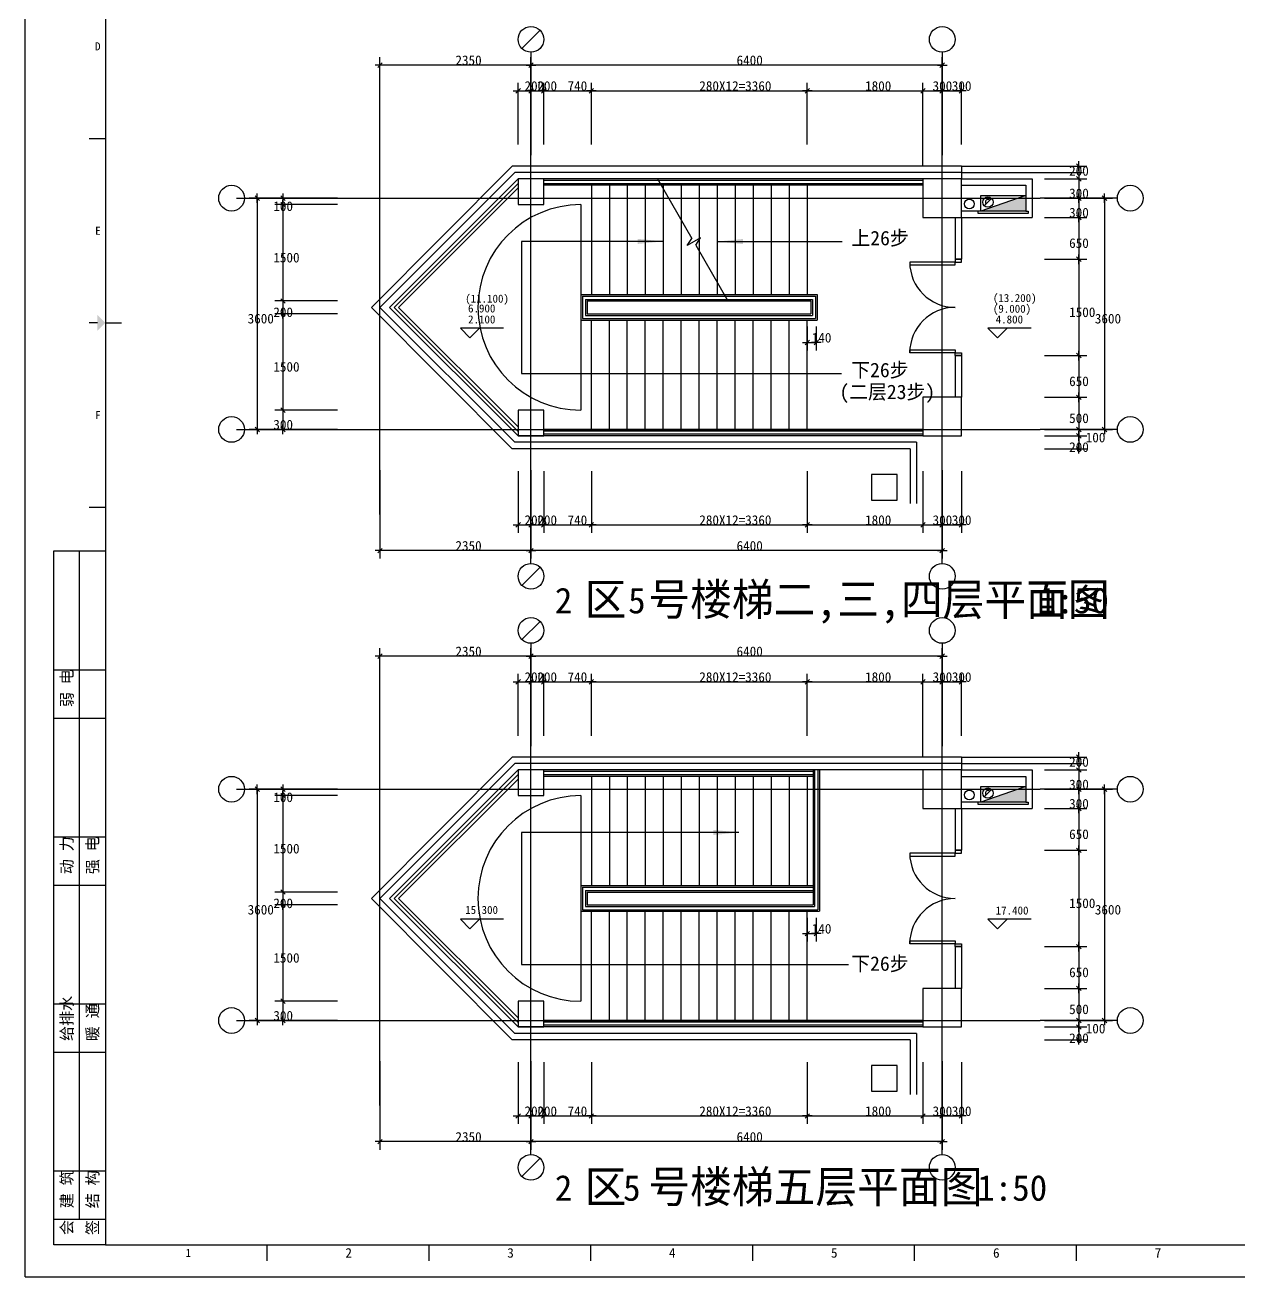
# Model space of a CAD drawing. Header units: metres. Extents: x 352702 to 394752, y -5269 to 24431.
# Drawn here: x 352702 to 371592, y -5269 to 14218 of the extents above; entities that cross this region are included whole.
import ezdxf

# ---------------------------------------------------------------- set-up
doc = ezdxf.new("R2010")
doc.units = ezdxf.units.M
for name, color, linetype in [('_KTI_CONTROL', 7, 'Continuous'), ('AXIS', 3, 'Continuous'), ('DOTE', 251, 'Continuous'), ('PUB_DIM', 3, 'Continuous'), ('SB', 2, 'Continuous'), ('STAIR1', 4, 'Continuous'), ('TEXT', 7, 'Continuous'), ('TK', 9, 'Continuous'), ('WINDOW', 142, 'Continuous'), ('文字', 21, 'Continuous'), ('标注', 3, 'Continuous')]:
    doc.layers.add(name, color=color, linetype=linetype)

# ---------------------------------------------------------------- blocks, each defined once
blk = doc.blocks.new('_DIMX')
blk.add_line((-150, 0), (150, 0))
blk.add_lwpolyline([(-70, -70), (70, 70)])

msp = doc.modelspace()

# ---------------------------------------------------------------- linework, layer by layer
for p, q in [((360432.81, 13852.89), (360715.65, 14135.73)), ((360774.23, 11823.16), (360374.23, 11823.16)), ((360374.23, 11823.16), (360374.23, 11423.16)), ((360774.23, 11423.16), (360774.23, 11823.16)), ((367274.23, 11823.16), (366674.23, 11823.16)), ((366674.23, 11823.16), (366674.23, 11223.16)), ((367274.23, 11823.16), (368374.23, 11823.16)), ((367274.23, 11223.16), (367274.23, 11823.16)), ((367274.23, 11723.16), (368274.23, 11723.16)), ((368274.23, 11723.16), (368274.23, 11323.16)), ((368374.23, 11823.16), (368374.23, 11223.16)), ((360374.23, 11423.16), (360774.23, 11423.16)), ((361349.23, 11423.16), (361349.23, 8223.16)), ((368274.23, 11323.16), (367274.23, 11323.16)), ((366674.23, 11223.16), (367274.23, 11223.16)), ((367274.23, 11223.16), (368374.23, 11223.16)), ((361349.23, 10023.16), (365029.23, 10023.16)), ((361349.23, 10023.16), (361349.23, 9623.16)), ((365029.23, 10023.16), (365029.23, 9623.16)), ((361449.23, 9923.16), (364929.23, 9923.16)), ((361449.23, 9923.16), (361449.23, 9723.16)), ((364929.23, 9923.16), (364929.23, 9723.16)), ((361349.23, 9623.16), (365029.23, 9623.16)), ((361449.23, 9723.16), (364929.23, 9723.16)), ((367274.23, 8423.16), (366674.23, 8423.16)), ((366674.23, 8423.16), (366674.23, 7823.16)), ((367274.23, 7823.16), (367274.23, 8423.16)), ((360774.23, 8223.16), (360374.23, 8223.16)), ((360374.23, 8223.16), (360374.23, 7823.16)), ((360774.23, 7823.16), (360774.23, 8223.16)), ((360374.23, 7823.16), (360774.23, 7823.16)), ((366674.23, 7823.16), (367274.23, 7823.16)), ((366274.23, 7223.16), (365874.23, 7223.16)), ((365874.23, 7223.16), (365874.23, 6823.16)), ((366274.23, 6823.16), (366274.23, 7223.16)), ((365874.23, 6823.16), (366274.23, 6823.16)), ((360432.81, 5495.92), (360715.65, 5778.76)), ((360432.81, 4652.89), (360715.65, 4935.73)), ((360774.23, 2623.16), (360374.23, 2623.16)), ((360374.23, 2623.16), (360374.23, 2223.16)), ((360774.23, 2223.16), (360774.23, 2623.16)), ((364964.23, 2623.16), (364964.23, 523.16)), ((365064.23, 2623.16), (365064.23, 423.16)), ((367274.23, 2623.16), (366674.23, 2623.16)), ((366674.23, 2623.16), (366674.23, 2023.16)), ((367274.23, 2623.16), (368374.23, 2623.16)), ((367274.23, 2023.16), (367274.23, 2623.16)), ((368374.23, 2623.16), (368374.23, 2023.16)), ((367274.23, 2523.16), (368274.23, 2523.16)), ((368274.23, 2523.16), (368274.23, 2123.16)), ((360374.23, 2223.16), (360774.23, 2223.16)), ((361349.23, 2223.16), (361349.23, -976.84)), ((366674.23, 2023.16), (367274.23, 2023.16)), ((368274.23, 2123.16), (367274.23, 2123.16)), ((367274.23, 2023.16), (368374.23, 2023.16)), ((361349.23, 823.16), (364964.23, 823.16)), ((361349.23, 823.16), (361349.23, 423.16)), ((361449.23, 723.16), (364964.23, 723.16)), ((361449.23, 723.16), (361449.23, 523.16)), ((361349.23, 423.16), (365064.23, 423.16)), ((361449.23, 523.16), (364964.23, 523.16)), ((367274.23, -776.84), (366674.23, -776.84)), ((366674.23, -776.84), (366674.23, -1376.84)), ((367274.23, -1376.84), (367274.23, -776.84)), ((360774.23, -976.84), (360374.23, -976.84)), ((360374.23, -976.84), (360374.23, -1376.84)), ((360774.23, -1376.84), (360774.23, -976.84)), ((360374.23, -1376.84), (360774.23, -1376.84)), ((366674.23, -1376.84), (367274.23, -1376.84)), ((366274.23, -1976.84), (365874.23, -1976.84)), ((365874.23, -1976.84), (365874.23, -2376.84)), ((366274.23, -2376.84), (366274.23, -1976.84)), ((365874.23, -2376.84), (366274.23, -2376.84)), ((360432.81, -3704.08), (360715.65, -3421.24))]:
    msp.add_line(p, q)
for points in [[(367174.23, 10528.16), (366469.23, 10528.16), (366469.23, 10483.16), (367174.23, 10483.16)], [(367276.23, 10573.16), (367174.23, 10573.16), (367174.23, 10528.16), (367276.23, 10528.16)], [(367174.23, 9118.16), (366469.23, 9118.16), (366469.23, 9163.16), (367174.23, 9163.16)], [(367276.23, 9073.16), (367174.23, 9073.16), (367174.23, 9118.16), (367276.23, 9118.16)], [(367276.23, 1373.16), (367174.23, 1373.16), (367174.23, 1328.16), (367276.23, 1328.16)], [(367174.23, 1328.16), (366469.23, 1328.16), (366469.23, 1283.16), (367174.23, 1283.16)], [(367174.23, -81.84), (366469.23, -81.84), (366469.23, -36.84), (367174.23, -36.84)], [(367276.23, -126.84), (367174.23, -126.84), (367174.23, -81.84), (367276.23, -81.84)]]:
    msp.add_lwpolyline(points, close=True)
for centre, radius in [((360574.23, 13994.31), 200), ((366974.23, 13994.31), 200), ((355915.58, 11523.16), 200), ((369899.64, 11523.16), 200), ((367395.92, 11433.36), 75), ((355915.58, 7923.16), 200), ((369899.64, 7923.16), 200), ((360574.23, 5637.34), 200), ((366974.23, 5637.34), 200), ((360574.23, 4794.31), 200), ((366974.23, 4794.31), 200), ((355915.58, 2323.16), 200), ((369899.64, 2323.16), 200), ((367395.92, 2233.36), 75), ((355915.58, -1276.84), 200), ((369899.64, -1276.84), 200), ((360574.23, -3562.66), 200), ((366974.23, -3562.66), 200)]:
    msp.add_circle(centre, radius)
for centre, radius, start, end in [((361349.23, 9823.16), 1600, 90, 270), ((367174.23, 10528.16), 705, 180, 270), ((367174.23, 9118.16), 705, 90, 180), ((361349.23, 623.16), 1600, 90, 270), ((367174.23, 1328.16), 705, 180, 270), ((367174.23, -81.84), 705, 90, 180)]:
    msp.add_arc(centre, radius, start, end)
for points in [[(362634.23, 10850.35), (362234.23, 10890.35), (362234.23, 10810.35)], [(363474.23, 10848.16), (363874.23, 10808.16), (363874.23, 10888.16)], [(363812.02, 1650.35), (363412.02, 1690.35), (363412.02, 1610.35)]]:
    msp.add_solid(points)
at = {"layer": '_KTI_CONTROL'}
for points in [[(359625.58, 9350.18), (359625.58, 9350.18)], [(367836.8, 9350.18), (367836.8, 9350.18)], [(359625.58, 150.18), (359625.58, 150.18)], [(367836.8, 150.18), (367836.8, 150.18)]]:
    msp.add_lwpolyline(points, dxfattribs=at)
at = {"layer": 'AXIS'}
for p, q in [((358224.23, 12343.81), (358224.23, 13719.31)), ((360574.23, 13794.31), (360574.23, 12193.81)), ((360574.23, 12343.81), (360574.23, 13719.31)), ((360574.23, 12343.81), (360574.23, 13719.31)), ((366974.23, 13794.31), (366974.23, 12193.81)), ((366974.23, 12343.81), (366974.23, 13719.31)), ((360573.73, 13594.31), (358224.73, 13594.31)), ((366973.73, 13594.31), (360574.73, 13594.31)), ((360374.23, 12356.31), (360374.23, 13319.31)), ((360574.23, 12356.31), (360574.23, 13319.31)), ((360574.23, 12356.31), (360574.23, 13319.31)), ((360774.23, 12356.31), (360774.23, 13319.31)), ((360774.23, 12356.31), (360774.23, 13319.31)), ((361514.23, 12356.31), (361514.23, 13319.31)), ((361514.23, 12356.31), (361514.23, 13319.31)), ((364874.23, 12356.31), (364874.23, 13319.31)), ((364874.23, 12356.31), (364874.23, 13319.31)), ((366674.23, 12356.31), (366674.23, 13319.31)), ((366674.23, 12356.31), (366674.23, 13319.31)), ((366974.23, 12356.31), (366974.23, 13319.31)), ((366974.23, 12356.31), (366974.23, 13319.31)), ((367274.23, 12356.31), (367274.23, 13319.31)), ((360373.73, 13194.31), (360373.23, 13194.31)), ((360374.23, 13194.31), (360574.23, 13194.31)), ((360573.73, 13194.31), (360573.23, 13194.31)), ((360574.23, 13194.31), (360774.23, 13194.31)), ((360574.73, 13194.31), (360575.23, 13194.31)), ((360774.73, 13194.31), (360775.23, 13194.31)), ((360774.73, 13194.31), (361513.73, 13194.31)), ((361514.73, 13194.31), (364873.73, 13194.31)), ((364874.73, 13194.31), (366673.73, 13194.31)), ((366673.73, 13194.31), (366673.23, 13194.31)), ((366674.23, 13194.31), (366974.23, 13194.31)), ((366973.73, 13194.31), (366973.23, 13194.31)), ((366974.23, 13194.31), (367274.23, 13194.31)), ((366974.73, 13194.31), (366975.23, 13194.31)), ((367274.73, 13194.31), (367275.23, 13194.31)), ((368568.37, 12023.38), (369224.64, 12023.38)), ((369099.64, 12022.88), (369099.64, 11823.66)), ((368568.27, 11823.16), (369224.64, 11823.16)), ((368568.27, 11823.16), (369224.64, 11823.16)), ((369099.64, 11823.66), (369099.64, 11824.16)), ((369099.64, 11823.16), (369099.64, 11523.16)), ((356115.58, 11523.16), (357715.58, 11523.16)), ((357565.58, 11523.16), (356190.58, 11523.16)), ((356315.58, 11522.66), (356315.58, 7923.66)), ((357565.58, 11523.16), (356590.58, 11523.16)), ((356715.58, 11523.66), (356715.58, 11524.16)), ((356715.58, 11523.16), (356715.58, 11423.16)), ((369699.64, 11523.16), (368499.64, 11523.16)), ((368568.27, 11523.16), (369224.64, 11523.16)), ((368568.27, 11523.16), (369224.64, 11523.16)), ((368649.64, 11523.16), (369624.64, 11523.16)), ((369099.64, 11523.66), (369099.64, 11524.16)), ((369099.64, 11523.16), (369099.64, 11223.16)), ((369099.64, 11522.66), (369099.64, 11522.16)), ((369499.64, 11522.66), (369499.64, 7923.66)), ((357565.58, 11423.16), (356590.58, 11423.16)), ((357565.58, 11423.16), (356590.58, 11423.16)), ((356715.58, 11422.66), (356715.58, 9923.66)), ((356715.58, 11422.66), (356715.58, 11422.16)), ((368568.27, 11223.16), (369224.64, 11223.16)), ((368568.27, 11223.16), (369224.64, 11223.16)), ((369099.64, 11222.66), (369099.64, 10573.66)), ((369099.64, 11222.66), (369099.64, 11222.16)), ((368568.27, 10573.16), (369224.64, 10573.16)), ((368568.27, 10573.16), (369224.64, 10573.16)), ((369099.64, 10572.66), (369099.64, 9073.66)), ((357565.58, 9923.16), (356590.58, 9923.16)), ((357565.58, 9923.16), (356590.58, 9923.16)), ((356715.58, 9923.66), (356715.58, 9924.16)), ((356715.58, 9923.16), (356715.58, 9723.16)), ((357565.58, 9723.16), (356590.58, 9723.16)), ((357565.58, 9723.16), (356590.58, 9723.16)), ((356715.58, 9722.66), (356715.58, 8223.66)), ((356715.58, 9722.66), (356715.58, 9722.16)), ((364874.23, 9523.16), (364874.23, 9151.21)), ((365014.23, 9523.16), (365014.23, 9151.21)), ((364873.73, 9276.21), (364873.23, 9276.21)), ((364874.23, 9276.21), (365014.23, 9276.21)), ((365014.73, 9276.21), (365015.23, 9276.21)), ((368568.27, 9073.16), (369224.64, 9073.16)), ((368568.27, 9073.16), (369224.64, 9073.16)), ((369099.64, 9072.66), (369099.64, 8423.66)), ((368568.27, 8423.16), (369224.64, 8423.16)), ((368568.27, 8423.16), (369224.64, 8423.16)), ((369099.64, 8422.66), (369099.64, 7923.66)), ((357565.58, 8223.16), (356590.58, 8223.16)), ((357565.58, 8223.16), (356590.58, 8223.16)), ((356715.58, 8223.66), (356715.58, 8224.16)), ((356715.58, 8223.16), (356715.58, 7923.16)), ((356115.58, 7923.16), (357715.58, 7923.16)), ((357565.58, 7923.16), (356190.58, 7923.16)), ((357565.58, 7923.16), (356590.58, 7923.16)), ((356715.58, 7922.66), (356715.58, 7922.16)), ((369699.64, 7923.16), (368499.64, 7923.16)), ((368568.27, 7923.16), (369224.64, 7923.16)), ((368568.27, 7923.16), (369224.64, 7923.16)), ((368568.27, 7823.16), (369224.64, 7823.16)), ((368568.27, 7823.16), (369224.64, 7823.16)), ((368649.64, 7923.16), (369624.64, 7923.16)), ((369099.64, 7923.66), (369099.64, 7924.16)), ((369099.64, 7923.16), (369099.64, 7823.16)), ((369099.64, 7923.16), (369099.64, 7823.16)), ((369099.64, 7823.66), (369099.64, 7824.16)), ((369099.64, 7823.16), (369099.64, 7623.16)), ((369099.64, 7822.66), (369099.64, 7822.16)), ((368568.27, 7623.16), (369224.64, 7623.16)), ((369099.64, 7622.66), (369099.64, 7622.16)), ((360574.23, 5837.34), (360574.23, 7437.84)), ((366974.23, 5837.34), (366974.23, 7437.84)), ((358224.23, 7287.84), (358224.23, 5912.34)), ((360374.23, 7275.34), (360374.23, 6312.34)), ((360574.23, 7287.84), (360574.23, 5912.34)), ((360574.23, 7287.84), (360574.23, 5912.34)), ((360574.23, 7275.34), (360574.23, 6312.34)), ((360574.23, 7275.34), (360574.23, 6312.34)), ((360774.23, 7275.34), (360774.23, 6312.34)), ((360774.23, 7275.34), (360774.23, 6312.34)), ((361514.23, 7275.34), (361514.23, 6312.34)), ((361514.23, 7275.34), (361514.23, 6312.34)), ((364874.23, 7275.34), (364874.23, 6312.34)), ((364874.23, 7275.34), (364874.23, 6312.34)), ((366674.23, 7275.34), (366674.23, 6312.34)), ((366674.23, 7275.34), (366674.23, 6312.34)), ((366974.23, 7287.84), (366974.23, 5912.34)), ((366974.23, 7275.34), (366974.23, 6312.34)), ((366974.23, 7275.34), (366974.23, 6312.34)), ((367274.23, 7275.34), (367274.23, 6312.34)), ((360373.73, 6437.34), (360373.23, 6437.34)), ((360374.23, 6437.34), (360574.23, 6437.34)), ((360573.73, 6437.34), (360573.23, 6437.34)), ((360574.23, 6437.34), (360774.23, 6437.34)), ((360574.73, 6437.34), (360575.23, 6437.34)), ((360774.73, 6437.34), (361513.73, 6437.34)), ((360774.73, 6437.34), (360775.23, 6437.34)), ((361514.73, 6437.34), (364873.73, 6437.34)), ((364874.73, 6437.34), (366673.73, 6437.34)), ((366673.73, 6437.34), (366673.23, 6437.34)), ((366674.23, 6437.34), (366974.23, 6437.34)), ((366973.73, 6437.34), (366973.23, 6437.34)), ((366974.23, 6437.34), (367274.23, 6437.34)), ((366974.73, 6437.34), (366975.23, 6437.34)), ((367274.73, 6437.34), (367275.23, 6437.34)), ((360573.73, 6037.34), (358224.73, 6037.34)), ((366973.73, 6037.34), (360574.73, 6037.34)), ((358224.23, 3143.81), (358224.23, 4519.31)), ((360574.23, 4594.31), (360574.23, 2993.81)), ((360574.23, 3143.81), (360574.23, 4519.31)), ((360574.23, 3143.81), (360574.23, 4519.31)), ((366974.23, 4594.31), (366974.23, 2993.81)), ((366974.23, 3143.81), (366974.23, 4519.31)), ((360573.73, 4394.31), (358224.73, 4394.31)), ((366973.73, 4394.31), (360574.73, 4394.31)), ((360374.23, 3156.31), (360374.23, 4119.31)), ((360574.23, 3156.31), (360574.23, 4119.31)), ((360574.23, 3156.31), (360574.23, 4119.31)), ((360774.23, 3156.31), (360774.23, 4119.31)), ((360774.23, 3156.31), (360774.23, 4119.31)), ((361514.23, 3156.31), (361514.23, 4119.31)), ((361514.23, 3156.31), (361514.23, 4119.31)), ((364874.23, 3156.31), (364874.23, 4119.31)), ((364874.23, 3156.31), (364874.23, 4119.31)), ((366674.23, 3156.31), (366674.23, 4119.31)), ((366674.23, 3156.31), (366674.23, 4119.31)), ((366974.23, 3156.31), (366974.23, 4119.31)), ((366974.23, 3156.31), (366974.23, 4119.31)), ((367274.23, 3156.31), (367274.23, 4119.31)), ((360373.73, 3994.31), (360373.23, 3994.31)), ((360374.23, 3994.31), (360574.23, 3994.31)), ((360573.73, 3994.31), (360573.23, 3994.31)), ((360574.23, 3994.31), (360774.23, 3994.31)), ((360574.73, 3994.31), (360575.23, 3994.31)), ((360774.73, 3994.31), (361513.73, 3994.31)), ((360774.73, 3994.31), (360775.23, 3994.31)), ((361514.73, 3994.31), (364873.73, 3994.31)), ((364874.73, 3994.31), (366673.73, 3994.31)), ((366673.73, 3994.31), (366673.23, 3994.31)), ((366674.23, 3994.31), (366974.23, 3994.31)), ((366973.73, 3994.31), (366973.23, 3994.31)), ((366974.23, 3994.31), (367274.23, 3994.31)), ((366974.73, 3994.31), (366975.23, 3994.31)), ((367274.73, 3994.31), (367275.23, 3994.31)), ((368568.37, 2823.38), (369224.64, 2823.38)), ((369099.64, 2822.88), (369099.64, 2623.66)), ((368568.27, 2623.16), (369224.64, 2623.16)), ((368568.27, 2623.16), (369224.64, 2623.16)), ((369099.64, 2623.66), (369099.64, 2624.16)), ((369099.64, 2623.16), (369099.64, 2323.16)), ((356115.58, 2323.16), (357715.58, 2323.16)), ((357565.58, 2323.16), (356190.58, 2323.16)), ((356315.58, 2322.66), (356315.58, -1276.34)), ((357565.58, 2323.16), (356590.58, 2323.16)), ((357565.58, 2223.16), (356590.58, 2223.16)), ((357565.58, 2223.16), (356590.58, 2223.16)), ((356715.58, 2323.66), (356715.58, 2324.16)), ((356715.58, 2323.16), (356715.58, 2223.16)), ((356715.58, 2222.66), (356715.58, 723.66)), ((356715.58, 2222.66), (356715.58, 2222.16)), ((369699.64, 2323.16), (368499.64, 2323.16)), ((368568.27, 2323.16), (369224.64, 2323.16)), ((368568.27, 2323.16), (369224.64, 2323.16)), ((368649.64, 2323.16), (369624.64, 2323.16)), ((369099.64, 2323.66), (369099.64, 2324.16)), ((369099.64, 2323.16), (369099.64, 2023.16)), ((369099.64, 2322.66), (369099.64, 2322.16)), ((369499.64, 2322.66), (369499.64, -1276.34)), ((368568.27, 2023.16), (369224.64, 2023.16)), ((368568.27, 2023.16), (369224.64, 2023.16)), ((369099.64, 2022.66), (369099.64, 1373.66)), ((369099.64, 2022.66), (369099.64, 2022.16)), ((368568.27, 1373.16), (369224.64, 1373.16)), ((368568.27, 1373.16), (369224.64, 1373.16)), ((369099.64, 1372.66), (369099.64, -126.34)), ((357565.58, 723.16), (356590.58, 723.16)), ((357565.58, 723.16), (356590.58, 723.16)), ((356715.58, 723.66), (356715.58, 724.16)), ((356715.58, 723.16), (356715.58, 523.16)), ((357565.58, 523.16), (356590.58, 523.16)), ((357565.58, 523.16), (356590.58, 523.16)), ((356715.58, 522.66), (356715.58, -976.34)), ((356715.58, 522.66), (356715.58, 522.16)), ((364874.23, 323.16), (364874.23, -48.79)), ((365014.23, 323.16), (365014.23, -48.79)), ((364873.73, 76.21), (364873.23, 76.21)), ((364874.23, 76.21), (365014.23, 76.21)), ((365014.73, 76.21), (365015.23, 76.21)), ((368568.27, -126.84), (369224.64, -126.84)), ((368568.27, -126.84), (369224.64, -126.84)), ((369099.64, -127.34), (369099.64, -776.34)), ((368568.27, -776.84), (369224.64, -776.84)), ((368568.27, -776.84), (369224.64, -776.84)), ((369099.64, -777.34), (369099.64, -1276.34)), ((357565.58, -976.84), (356590.58, -976.84)), ((357565.58, -976.84), (356590.58, -976.84)), ((356715.58, -976.34), (356715.58, -975.84)), ((356715.58, -976.84), (356715.58, -1276.84)), ((356115.58, -1276.84), (357715.58, -1276.84)), ((357565.58, -1276.84), (356190.58, -1276.84)), ((357565.58, -1276.84), (356590.58, -1276.84)), ((356715.58, -1277.34), (356715.58, -1277.84)), ((369699.64, -1276.84), (368499.64, -1276.84)), ((368568.27, -1276.84), (369224.64, -1276.84)), ((368568.27, -1276.84), (369224.64, -1276.84)), ((368649.64, -1276.84), (369624.64, -1276.84)), ((369099.64, -1276.34), (369099.64, -1275.84)), ((369099.64, -1276.84), (369099.64, -1376.84)), ((369099.64, -1276.84), (369099.64, -1376.84)), ((368568.27, -1376.84), (369224.64, -1376.84)), ((368568.27, -1376.84), (369224.64, -1376.84)), ((369099.64, -1376.34), (369099.64, -1375.84)), ((369099.64, -1376.84), (369099.64, -1576.84)), ((369099.64, -1377.34), (369099.64, -1377.84)), ((368568.27, -1576.84), (369224.64, -1576.84)), ((369099.64, -1577.34), (369099.64, -1577.84)), ((358224.23, -1912.16), (358224.23, -3287.66)), ((360374.23, -1924.66), (360374.23, -2887.66)), ((360574.23, -3362.66), (360574.23, -1762.16)), ((360574.23, -1912.16), (360574.23, -3287.66)), ((360574.23, -1912.16), (360574.23, -3287.66)), ((360574.23, -1924.66), (360574.23, -2887.66)), ((360574.23, -1924.66), (360574.23, -2887.66)), ((360774.23, -1924.66), (360774.23, -2887.66)), ((360774.23, -1924.66), (360774.23, -2887.66)), ((361514.23, -1924.66), (361514.23, -2887.66)), ((361514.23, -1924.66), (361514.23, -2887.66)), ((364874.23, -1924.66), (364874.23, -2887.66)), ((364874.23, -1924.66), (364874.23, -2887.66)), ((366674.23, -1924.66), (366674.23, -2887.66)), ((366674.23, -1924.66), (366674.23, -2887.66)), ((366974.23, -3362.66), (366974.23, -1762.16)), ((366974.23, -1912.16), (366974.23, -3287.66)), ((366974.23, -1924.66), (366974.23, -2887.66)), ((366974.23, -1924.66), (366974.23, -2887.66)), ((367274.23, -1924.66), (367274.23, -2887.66)), ((360373.73, -2762.66), (360373.23, -2762.66)), ((360374.23, -2762.66), (360574.23, -2762.66)), ((360573.73, -2762.66), (360573.23, -2762.66)), ((360574.23, -2762.66), (360774.23, -2762.66)), ((360574.73, -2762.66), (360575.23, -2762.66)), ((360774.73, -2762.66), (360775.23, -2762.66)), ((360774.73, -2762.66), (361513.73, -2762.66)), ((361514.73, -2762.66), (364873.73, -2762.66)), ((364874.73, -2762.66), (366673.73, -2762.66)), ((366673.73, -2762.66), (366673.23, -2762.66)), ((366674.23, -2762.66), (366974.23, -2762.66)), ((366973.73, -2762.66), (366973.23, -2762.66)), ((366974.23, -2762.66), (367274.23, -2762.66)), ((366974.73, -2762.66), (366975.23, -2762.66)), ((367274.73, -2762.66), (367275.23, -2762.66)), ((360573.73, -3162.66), (358224.73, -3162.66)), ((366973.73, -3162.66), (360574.73, -3162.66))]:
    msp.add_line(p, q, dxfattribs=at)
at = {"layer": 'DOTE'}
for p, q in [((358224.23, 6600.09), (358224.23, 13094.31)), ((360574.23, 6537.34), (360574.23, 13094.31)), ((366974.23, 6537.34), (366974.23, 13094.31)), ((355990.94, 11523.16), (368499.64, 11523.16)), ((355990.94, 7923.16), (368499.64, 7923.16)), ((358224.23, -2599.91), (358224.23, 3894.31)), ((360574.23, -2662.66), (360574.23, 3894.31)), ((366974.23, -2662.66), (366974.23, 3894.31)), ((355990.94, 2323.16), (368499.64, 2323.16)), ((355990.94, -1276.84), (368499.64, -1276.84))]:
    msp.add_line(p, q, dxfattribs=at)
at = {"layer": 'PUB_DIM'}
for p, q in [((362634.23, 10850.35), (360427.67, 10850.35)), ((360427.67, 10850.35), (360427.67, 8794.71)), ((363474.23, 10848.16), (365417.67, 10848.16)), ((360427.67, 8794.71), (365405.92, 8794.71)), ((363812.02, 1650.35), (360427.67, 1650.35)), ((360427.67, 1650.35), (360427.67, -405.29)), ((360427.67, -405.29), (365517.67, -405.29))]:
    msp.add_line(p, q, dxfattribs=at)
at = {"layer": 'SB'}
for p, q in [((368274.23, 11563.16), (367574.23, 11323.16)), ((367742.48, 11519.18), (367629.34, 11406.04)), ((367574.23, 11323.16), (367532.23, 11323.16)), ((367532.23, 11286.17), (367532.23, 11323.16)), ((368274.23, 11323.16), (368314.46, 11323.16)), ((368314.46, 11323.16), (368314.46, 11286.17)), ((368314.46, 11286.17), (367532.23, 11286.17)), ((368274.23, 2363.16), (367574.23, 2123.16)), ((367742.48, 2319.18), (367629.34, 2206.04)), ((367574.23, 2123.16), (367532.23, 2123.16)), ((367532.23, 2086.17), (367532.23, 2123.16)), ((368314.46, 2086.17), (367532.23, 2086.17)), ((368274.23, 2123.16), (368314.46, 2123.16)), ((368314.46, 2123.16), (368314.46, 2086.17))]:
    msp.add_line(p, q, dxfattribs=at)
for points in [[(368274.23, 11563.16), (368274.23, 11323.16), (367574.23, 11323.16), (367574.23, 11563.16)], [(368274.23, 2363.16), (368274.23, 2123.16), (367574.23, 2123.16), (367574.23, 2363.16)]]:
    msp.add_lwpolyline(points, close=True, dxfattribs=at)
for points in [[(367714.19, 11490.89, 0.67), (367645.91, 11462.61, 0.2), (367657.62, 11434.33, 1)], [(367714.19, 2290.89, 0.67), (367645.91, 2262.61, 0.2), (367657.62, 2234.33, 1)]]:
    msp.add_lwpolyline(points, format="xyb", dxfattribs=at)
for centre in [(367685.91, 11462.61), (367685.91, 2262.61)]:
    msp.add_circle(centre, 80, dxfattribs=at)
for points in [[(368274.23, 11323.16), (368274.23, 11563.16), (367574.23, 11323.16)], [(368274.23, 2123.16), (368274.23, 2363.16), (367574.23, 2123.16)]]:
    msp.add_solid(points, dxfattribs=at)
at = {"layer": 'STAIR1'}
for p, q in [((358374.23, 9823.16), (360374.23, 11823.16)), ((358444.94, 9823.16), (360374.23, 11752.45)), ((366674.23, 11823.16), (360774.23, 11823.16)), ((366674.23, 11798.16), (360774.23, 11798.16)), ((366674.23, 11748.16), (360774.23, 11748.16)), ((366674.23, 11723.16), (360774.23, 11723.16)), ((361514.23, 11723.16), (361514.23, 10023.16)), ((361794.23, 11723.16), (361794.23, 10023.16)), ((362074.23, 11723.16), (362074.23, 10023.16)), ((366674.23, 11823.16), (362266.68, 11823.16)), ((362354.23, 11723.16), (362354.23, 10023.16)), ((362543.85, 11823.16), (363079.22, 10895.88)), ((362634.23, 11723.16), (362634.23, 10023.16)), ((362914.23, 11723.16), (362914.23, 10023.16)), ((363194.23, 11723.16), (363194.23, 10023.16)), ((363474.23, 11723.16), (363474.23, 10023.16)), ((363754.23, 11723.16), (363754.23, 10023.16)), ((364034.23, 11723.16), (364034.23, 10023.16)), ((364314.23, 11723.16), (364314.23, 10023.16)), ((364594.23, 11723.16), (364594.23, 10023.16)), ((364874.23, 11723.16), (364874.23, 10023.16)), ((358515.65, 9823.16), (360374.23, 11681.74)), ((363213.14, 10903.92), (363005.29, 10783.92)), ((363005.29, 10783.92), (363079.22, 10895.88)), ((363139.22, 10791.95), (363213.14, 10903.92)), ((363139.22, 10791.95), (363640.82, 9923.16)), ((361374.23, 9998.16), (365004.23, 9998.16)), ((361374.23, 9998.16), (361374.23, 9648.16)), ((361424.23, 9948.16), (364954.23, 9948.16)), ((361424.23, 9948.16), (361424.23, 9698.16)), ((364954.23, 9948.16), (364954.23, 9698.16)), ((365004.23, 9998.16), (365004.23, 9648.16)), ((358374.23, 9823.16), (360374.23, 7823.16)), ((358444.94, 9823.16), (360374.23, 7893.87)), ((358515.65, 9823.16), (360374.23, 7964.58)), ((361374.23, 9648.16), (365004.23, 9648.16)), ((361424.23, 9698.16), (364954.23, 9698.16)), ((361514.23, 7923.16), (361514.23, 9623.16)), ((361794.23, 7923.16), (361794.23, 9623.16)), ((362074.23, 7923.16), (362074.23, 9623.16)), ((362354.23, 7923.16), (362354.23, 9623.16)), ((362634.23, 7923.16), (362634.23, 9623.16)), ((362914.23, 7923.16), (362914.23, 9623.16)), ((363194.23, 7923.16), (363194.23, 9623.16)), ((363474.23, 7923.16), (363474.23, 9623.16)), ((363754.23, 7923.16), (363754.23, 9623.16)), ((364034.23, 7923.16), (364034.23, 9623.16)), ((364314.23, 7923.16), (364314.23, 9623.16)), ((364594.23, 7923.16), (364594.23, 9623.16)), ((364874.23, 7923.16), (364874.23, 9623.16)), ((366674.23, 7823.16), (360374.23, 7823.16)), ((366674.23, 7923.16), (360774.23, 7923.16)), ((366674.23, 7898.16), (360774.23, 7898.16)), ((366674.23, 7848.16), (360774.23, 7848.16)), ((366674.23, 7923.16), (362266.68, 7923.16)), ((358374.23, 623.16), (360374.23, 2623.16)), ((358444.94, 623.16), (360374.23, 2552.45)), ((366974.23, 2623.16), (360374.23, 2623.16)), ((364964.23, 2598.16), (360774.23, 2598.16)), ((364964.23, 2548.16), (360774.23, 2548.16)), ((366674.23, 2623.16), (362266.68, 2623.16)), ((364989.23, 2623.16), (364989.23, 498.16)), ((365039.23, 2623.16), (365039.23, 448.16)), ((358515.65, 623.16), (360374.23, 2481.74)), ((364964.23, 2523.16), (360774.23, 2523.16)), ((361514.23, 2523.16), (361514.23, 823.16)), ((361794.23, 2523.16), (361794.23, 823.16)), ((362074.23, 2523.16), (362074.23, 823.16)), ((362354.23, 2523.16), (362354.23, 823.16)), ((362634.23, 2523.16), (362634.23, 823.16)), ((362914.23, 2523.16), (362914.23, 823.16)), ((363194.23, 2523.16), (363194.23, 823.16)), ((363474.23, 2523.16), (363474.23, 823.16)), ((363754.23, 2523.16), (363754.23, 823.16)), ((364034.23, 2523.16), (364034.23, 823.16)), ((364314.23, 2523.16), (364314.23, 823.16)), ((364594.23, 2523.16), (364594.23, 823.16)), ((364874.23, 2523.16), (364874.23, 823.16)), ((361374.23, 798.16), (364964.23, 798.16)), ((361374.23, 798.16), (361374.23, 448.16)), ((358374.23, 623.16), (360374.23, -1376.84)), ((358444.94, 623.16), (360374.23, -1306.13)), ((358515.65, 623.16), (360374.23, -1235.42)), ((361424.23, 748.16), (364964.23, 748.16)), ((361424.23, 748.16), (361424.23, 498.16)), ((361374.23, 448.16), (365039.23, 448.16)), ((361424.23, 498.16), (364989.23, 498.16)), ((361514.23, -1276.84), (361514.23, 423.16)), ((361794.23, -1276.84), (361794.23, 423.16)), ((362074.23, -1276.84), (362074.23, 423.16)), ((362354.23, -1276.84), (362354.23, 423.16)), ((362634.23, -1276.84), (362634.23, 423.16)), ((362914.23, -1276.84), (362914.23, 423.16)), ((363194.23, -1276.84), (363194.23, 423.16)), ((363474.23, -1276.84), (363474.23, 423.16)), ((363754.23, -1276.84), (363754.23, 423.16)), ((364034.23, -1276.84), (364034.23, 423.16)), ((364314.23, -1276.84), (364314.23, 423.16)), ((364594.23, -1276.84), (364594.23, 423.16)), ((364874.23, -1276.84), (364874.23, 423.16)), ((366674.23, -1276.84), (360774.23, -1276.84)), ((366674.23, -1301.84), (360774.23, -1301.84)), ((366674.23, -1351.84), (360774.23, -1351.84)), ((366674.23, -1276.84), (362266.68, -1276.84)), ((366674.23, -1376.84), (360374.23, -1376.84))]:
    msp.add_line(p, q, dxfattribs=at)
at = {"layer": 'TK'}
for p, q in [((352701.64, -5268.58), (352701.64, 24431.42)), ((353701.64, 12451.42), (353951.64, 12451.42)), ((353951.64, 9581.42), (354201.64, 9581.42)), ((353701.64, 6711.42), (353951.64, 6711.42)), ((353551.64, -4368.58), (353551.64, 6031.42)), ((353151.64, 4181.42), (353951.64, 4181.42)), ((353151.64, 3431.42), (353951.64, 3431.42)), ((353151.64, 1581.42), (353951.64, 1581.42)), ((353151.64, 831.42), (353951.64, 831.42)), ((353151.64, -1018.58), (353951.64, -1018.58)), ((353151.64, -1768.58), (353951.64, -1768.58)), ((353151.64, -3618.58), (353951.64, -3618.58)), ((353151.64, -4368.58), (353951.64, -4368.58)), ((356470.39, -5018.58), (356470.39, -4768.58)), ((358989.14, -5018.58), (358989.14, -4768.58)), ((361507.89, -5018.58), (361507.89, -4768.58)), ((364026.64, -5018.58), (364026.64, -4768.58)), ((366545.39, -5018.58), (366545.39, -4768.58)), ((369064.14, -5018.58), (369064.14, -4768.58)), ((352701.64, -5268.58), (394751.64, -5268.58))]:
    msp.add_line(p, q, dxfattribs=at)
msp.add_lwpolyline([(394251.64, 23931.42), (353951.64, 23931.42), (353951.64, -4768.58), (394251.64, -4768.58)], close=True, dxfattribs=at)
for points in [[(353826.64, 9581.42), (353701.64, 9581.42)], [(353951.64, -4768.58), (353151.64, -4768.58), (353151.64, 6031.42), (353951.64, 6031.42)]]:
    msp.add_lwpolyline(points, dxfattribs=at)
msp.add_solid([(353826.64, 9456.42), (353826.64, 9706.42), (353951.64, 9581.42)], dxfattribs=at)
at = {"layer": 'WINDOW'}
for p, q in [((358091.39, 9823.16), (360282.81, 12023.16)), ((358224.23, 9823.16), (360324.23, 11923.16)), ((367274.23, 12023.16), (360282.81, 12023.16)), ((367274.23, 11923.16), (360324.23, 11923.16)), ((367274.23, 12023.16), (369159.4, 12023.38)), ((367274.23, 12023.16), (367274.23, 11823.16)), ((367274.23, 11923.16), (369159.4, 11925.16)), ((367174.23, 11223.16), (367174.23, 10573.16)), ((367274.23, 11223.16), (367274.23, 10573.16)), ((367174.23, 10573.16), (367274.23, 10573.16)), ((358091.39, 9823.16), (360282.81, 7623.16)), ((358224.23, 9823.16), (360324.23, 7723.16)), ((367174.23, 9073.16), (367174.23, 8423.16)), ((367174.23, 9073.16), (367274.23, 9073.16)), ((367274.23, 9073.16), (367274.23, 8423.16)), ((366474.23, 7623.16), (360282.81, 7623.16)), ((366574.23, 7723.16), (360324.23, 7723.16)), ((366474.23, 7623.16), (366474.23, 6769.76)), ((366574.23, 7723.16), (366574.23, 6769.76)), ((358091.39, 623.16), (360282.81, 2823.16)), ((367274.23, 2823.16), (360282.81, 2823.16)), ((367274.23, 2823.16), (369159.4, 2823.38)), ((367274.23, 2823.16), (367274.23, 2623.16)), ((358224.23, 623.16), (360324.23, 2723.16)), ((367274.23, 2723.16), (360324.23, 2723.16)), ((367274.23, 2723.16), (369159.4, 2725.16)), ((367174.23, 2023.16), (367174.23, 1373.16)), ((367274.23, 2023.16), (367274.23, 1373.16)), ((367174.23, 1373.16), (367274.23, 1373.16)), ((358091.39, 623.16), (360282.81, -1576.84)), ((358224.23, 623.16), (360324.23, -1476.84)), ((367174.23, -126.84), (367174.23, -776.84)), ((367174.23, -126.84), (367274.23, -126.84)), ((367274.23, -126.84), (367274.23, -776.84)), ((366574.23, -1476.84), (360324.23, -1476.84)), ((366574.23, -1476.84), (366574.23, -2430.24)), ((366474.23, -1576.84), (360282.81, -1576.84)), ((366474.23, -1576.84), (366474.23, -2430.24))]:
    msp.add_line(p, q, dxfattribs=at)
at = {"layer": '文字'}
for p, q in [((366674.23, 12023.16), (366674.23, 12528.05)), ((366674.23, 2823.16), (366674.23, 3328.05))]:
    msp.add_line(p, q, dxfattribs=at)
at = {"layer": '标注'}
for p, q in [((359625.58, 9500.18), (359475.58, 9500.18)), ((359475.58, 9500.18), (359625.58, 9350.18)), ((360148.37, 9500.18), (359625.58, 9500.18)), ((359775.58, 9500.18), (359625.58, 9350.18)), ((367836.8, 9500.18), (367686.8, 9500.18)), ((367686.8, 9500.18), (367836.8, 9350.18)), ((368359.6, 9500.18), (367836.8, 9500.18)), ((367986.8, 9500.18), (367836.8, 9350.18)), ((359625.58, 300.18), (359475.58, 300.18)), ((359475.58, 300.18), (359625.58, 150.18)), ((360148.37, 300.18), (359625.58, 300.18)), ((359775.58, 300.18), (359625.58, 150.18)), ((367836.8, 300.18), (367686.8, 300.18)), ((367686.8, 300.18), (367836.8, 150.18)), ((368359.6, 300.18), (367836.8, 300.18)), ((367986.8, 300.18), (367836.8, 150.18))]:
    msp.add_line(p, q, dxfattribs=at)

# ---------------------------------------------------------------- block references
at = {"layer": 'AXIS', "xscale": 0.5, "yscale": 0.5, "zscale": 0.5}
for p, rotation in [((358224.23, 13594.31), 180), ((360574.23, 13594.31), 180), ((360574.23, 13194.31), 180), ((360774.23, 13194.31), 180), ((360774.23, 13194.31), 180), ((361514.23, 13194.31), 180), ((364874.23, 13194.31), 180), ((366974.23, 13194.31), 180), ((367274.23, 13194.31), 180), ((369099.64, 12023.38), 90), ((369099.64, 11823.16), 270), ((369099.64, 11823.16), 270), ((356315.58, 11523.16), 90), ((356715.58, 11523.16), 270), ((356715.58, 11423.16), 90), ((356715.58, 11423.16), 90), ((369099.64, 11523.16), 270), ((369099.64, 11523.16), 90), ((369499.64, 11523.16), 90), ((369099.64, 11223.16), 90), ((369099.64, 11223.16), 90), ((369099.64, 10573.16), 90), ((369099.64, 10573.16), 270), ((356715.58, 9923.16), 270), ((356715.58, 9923.16), 270), ((356715.58, 9723.16), 90), ((356715.58, 9723.16), 90), ((365014.23, 9276.21), 180), ((369099.64, 9073.16), 270), ((369099.64, 9073.16), 90), ((369099.64, 8423.16), 90), ((369099.64, 8423.16), 270), ((356715.58, 8223.16), 270), ((356715.58, 8223.16), 270), ((356315.58, 7923.16), 270), ((356715.58, 7923.16), 90), ((369099.64, 7923.16), 270), ((369099.64, 7923.16), 270), ((369499.64, 7923.16), 270), ((369099.64, 7823.16), 270), ((369099.64, 7823.16), 90), ((369099.64, 7623.16), 90), ((360574.23, 6437.34), 180), ((360774.23, 6437.34), 180), ((360774.23, 6437.34), 180), ((361514.23, 6437.34), 180), ((364874.23, 6437.34), 180), ((366974.23, 6437.34), 180), ((367274.23, 6437.34), 180), ((358224.23, 6037.34), 180), ((360574.23, 6037.34), 180), ((358224.23, 4394.31), 180), ((360574.23, 4394.31), 180), ((360574.23, 3994.31), 180), ((360774.23, 3994.31), 180), ((360774.23, 3994.31), 180), ((361514.23, 3994.31), 180), ((364874.23, 3994.31), 180), ((366974.23, 3994.31), 180), ((367274.23, 3994.31), 180), ((369099.64, 2823.38), 90), ((369099.64, 2623.16), 270), ((369099.64, 2623.16), 270), ((356315.58, 2323.16), 90), ((356715.58, 2323.16), 270), ((369099.64, 2323.16), 90), ((369099.64, 2323.16), 270), ((369499.64, 2323.16), 90), ((356715.58, 2223.16), 90), ((356715.58, 2223.16), 90), ((369099.64, 2023.16), 90), ((369099.64, 2023.16), 90), ((369099.64, 1373.16), 90), ((369099.64, 1373.16), 270), ((356715.58, 723.16), 270), ((356715.58, 723.16), 270), ((356715.58, 523.16), 90), ((356715.58, 523.16), 90), ((365014.23, 76.21), 180), ((369099.64, -126.84), 270), ((369099.64, -126.84), 90), ((369099.64, -776.84), 90), ((369099.64, -776.84), 270), ((356715.58, -976.84), 270), ((356715.58, -976.84), 270), ((356315.58, -1276.84), 270), ((356715.58, -1276.84), 90), ((369099.64, -1276.84), 270), ((369099.64, -1276.84), 270), ((369099.64, -1376.84), 270), ((369099.64, -1376.84), 90), ((369499.64, -1276.84), 270), ((369099.64, -1576.84), 90), ((360574.23, -2762.66), 180), ((360774.23, -2762.66), 180), ((360774.23, -2762.66), 180), ((361514.23, -2762.66), 180), ((364874.23, -2762.66), 180), ((366974.23, -2762.66), 180), ((367274.23, -2762.66), 180), ((358224.23, -3162.66), 180), ((360574.23, -3162.66), 180)]:
    msp.add_blockref('_DIMX', p, dxfattribs=dict(at, rotation=rotation))
for p in [(360574.23, 13594.31), (366974.23, 13594.31), (360374.23, 13194.31), (360574.23, 13194.31), (361514.23, 13194.31), (364874.23, 13194.31), (366674.23, 13194.31), (366674.23, 13194.31), (366974.23, 13194.31), (364874.23, 9276.21), (360374.23, 6437.34), (360574.23, 6437.34), (361514.23, 6437.34), (364874.23, 6437.34), (366674.23, 6437.34), (366674.23, 6437.34), (366974.23, 6437.34), (360574.23, 6037.34), (366974.23, 6037.34), (360574.23, 4394.31), (366974.23, 4394.31), (360374.23, 3994.31), (360574.23, 3994.31), (361514.23, 3994.31), (364874.23, 3994.31), (366674.23, 3994.31), (366674.23, 3994.31), (366974.23, 3994.31), (364874.23, 76.21), (360374.23, -2762.66), (360574.23, -2762.66), (361514.23, -2762.66), (364874.23, -2762.66), (366674.23, -2762.66), (366674.23, -2762.66), (366974.23, -2762.66), (360574.23, -3162.66), (366974.23, -3162.66)]:
    msp.add_blockref('_DIMX', p, dxfattribs=at)

# ---------------------------------------------------------------- texts
at = {"layer": 'AXIS', "char_height": 150, "attachment_point": 1}
for s, insert in [('\\A1;2350', (359399.23, 13744.31)), ('\\A1;6400', (363774.23, 13744.31)), ('\\A1;200', (360474.23, 13344.31)), ('\\A1;200', (360674.23, 13344.31)), ('\\A1;740', (361144.23, 13344.31)), ('\\A1;280X12=3360', (363194.23, 13344.31)), ('\\A1;1800', (365774.23, 13344.31)), ('\\A1;300', (366824.23, 13344.31)), ('\\A1;300', (367124.23, 13344.31)), ('\\A1;200', (368949.63, 12023.35)), ('\\A1;300', (368949.64, 11673.16)), ('\\A1;100', (356565.58, 11473.16)), ('\\A1;300', (368949.64, 11373.16)), ('\\A1;650', (368949.64, 10898.16)), ('\\A1;1500', (356565.58, 10673.16)), ('\\A1;200', (356565.58, 9823.16)), ('\\A1;1500', (368949.64, 9823.16)), ('\\A1;3600', (356165.58, 9723.16)), ('\\A1;3600', (369349.64, 9723.16)), ('\\A1;140', (364944.23, 9426.21)), ('\\A1;1500', (356565.58, 8973.16)), ('\\A1;650', (368949.64, 8748.16)), ('\\A1;300', (356565.58, 8073.16)), ('\\A1;500', (368949.64, 8173.16)), ('\\A1;100', (369207.83, 7873.16)), ('\\A1;200', (368949.64, 7723.16)), ('\\A1;200', (360474.23, 6587.34)), ('\\A1;200', (360674.23, 6587.34)), ('\\A1;740', (361144.23, 6587.34)), ('\\A1;280X12=3360', (363194.23, 6587.34)), ('\\A1;1800', (365774.23, 6587.34)), ('\\A1;300', (366824.23, 6587.34)), ('\\A1;300', (367124.23, 6587.34)), ('\\A1;2350', (359399.23, 6187.34)), ('\\A1;6400', (363774.23, 6187.34)), ('\\A1;2350', (359399.23, 4544.31)), ('\\A1;6400', (363774.23, 4544.31)), ('\\A1;200', (360474.23, 4144.31)), ('\\A1;200', (360674.23, 4144.31)), ('\\A1;740', (361144.23, 4144.31)), ('\\A1;280X12=3360', (363194.23, 4144.31)), ('\\A1;1800', (365774.23, 4144.31)), ('\\A1;300', (366824.23, 4144.31)), ('\\A1;300', (367124.23, 4144.31)), ('\\A1;200', (368949.63, 2823.35)), ('\\A1;300', (368949.64, 2473.16)), ('\\A1;100', (356565.58, 2273.16)), ('\\A1;300', (368949.64, 2173.16)), ('\\A1;650', (368949.64, 1698.16)), ('\\A1;1500', (356565.58, 1473.16)), ('\\A1;200', (356565.58, 623.16)), ('\\A1;1500', (368949.64, 623.16)), ('\\A1;3600', (356165.58, 523.16)), ('\\A1;3600', (369349.64, 523.16)), ('\\A1;140', (364944.23, 226.21)), ('\\A1;1500', (356565.58, -226.84)), ('\\A1;650', (368949.64, -451.84)), ('\\A1;300', (356565.58, -1126.84)), ('\\A1;500', (368949.64, -1026.84)), ('\\A1;100', (369207.83, -1326.84)), ('\\A1;200', (368949.64, -1476.84)), ('\\A1;200', (360474.23, -2612.66)), ('\\A1;200', (360674.23, -2612.66)), ('\\A1;740', (361144.23, -2612.66)), ('\\A1;280X12=3360', (363194.23, -2612.66)), ('\\A1;1800', (365774.23, -2612.66)), ('\\A1;300', (366824.23, -2612.66)), ('\\A1;300', (367124.23, -2612.66)), ('\\A1;2350', (359399.23, -3012.66)), ('\\A1;6400', (363774.23, -3012.66))]:
    msp.add_mtext(s, dxfattribs=dict(at, insert=insert))
at = {"layer": 'TEXT'}
for s, height, p in [('区 号楼梯二,三,四层平面图', 500, (361411.09, 5029.19)), ('2', 400, (360946.16, 5060.51)), ('5', 400, (362086.82, 5060.51)), ('1:50', 400, (368478.94, 5060.51)), ('2', 400, (360946.16, -4082.03)), ('区 号楼梯五层平面图', 500, (361411.09, -4113.35)), ('5', 400, (362009.04, -4082.03)), ('1:50', 400, (367519.23, -4082.03))]:
    msp.add_text(s, height=height, dxfattribs=at).set_placement(p)
at = {"layer": 'TK'}
for s, height, p in [('D', 125, (353791.23, 13823.92)), ('E', 125, (353793.76, 10953.92)), ('F', 125, (353793.76, 8083.92)), ('1', 125, (355198.37, -4956.08)), ('2', 150, (357687.27, -4968.58)), ('3', 150, (360206.02, -4968.58)), ('4', 150, (362721.73, -4968.58)), ('5', 150, (365243.52, -4968.58)), ('6', 150, (367765.31, -4968.58)), ('7', 150, (370281.02, -4968.58))]:
    msp.add_text(s, height=height, dxfattribs=at).set_placement(p)
for s, p in [('弱 电', (353441.64, 3600.7)), ('动 力', (353441.64, 1000.7)), ('强 电', (353841.64, 1000.7)), ('给排水', (353441.64, -1595.01)), ('暖 通', (353841.64, -1599.3)), ('建 筑', (353441.64, -4199.3)), ('结 构', (353841.64, -4199.3)), ('会', (353441.64, -4615.73)), ('签', (353841.64, -4615.73))]:
    msp.add_text(s, height=180, rotation=90, dxfattribs=at).set_placement(p)
at = {"layer": '文字'}
for s, p in [('上26步', (365562.23, 10789.44)), ('下26步', (365559.13, 8735.99)), ('(二层23步)', (365374.76, 8395.6)), ('下26步', (365559.13, -503.28))]:
    msp.add_text(s, height=225, dxfattribs=at).set_placement(p)
at = {"layer": '标注'}
for s, p in [('(11.100)', (359551.57, 9896.91)), ('(13.200)', (367762.8, 9906.3)), ('6.900', (359595.7, 9744.6)), ('(9.000)', (367762.8, 9739.7)), ('2.100', (359595.7, 9573.1)), ('4.800', (367806.93, 9573.1)), ('15.300', (359551.57, 382.23)), ('17.400', (367806.93, 373.1))]:
    msp.add_text(s, height=125, dxfattribs=at).set_placement(p)

doc.saveas('drawing.dxf')
